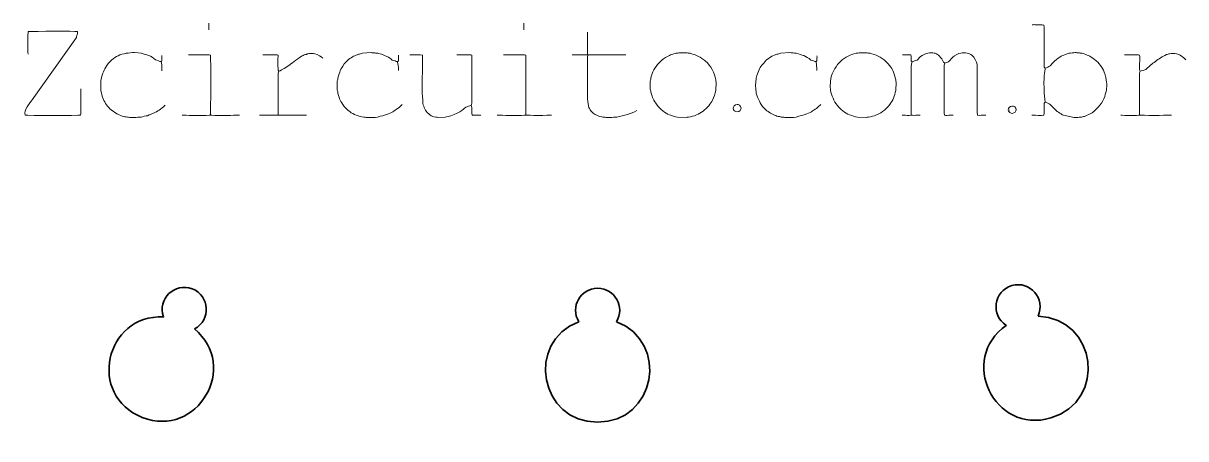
# Model space of a CAD drawing. Header units: millimetres. Extents: x -142 to 80, y -99 to 99.
# Drawn here: x -21.12 to 7.91, y 31.84 to 42.22 of the extents above; entities that cross this region are included whole.
import ezdxf

# ---------------------------------------------------------------- set-up
doc = ezdxf.new("R2010")
doc.units = ezdxf.units.MM
doc.header["$MEASUREMENT"] = 0
doc.layers.add('Layer 1', color=7, linetype='Continuous')

msp = doc.modelspace()

# ---------------------------------------------------------------- linework, layer by layer
at = {"layer": 'Layer 1', "color": 1, "lineweight": 20}
for points in [[(-16.4887, 42.0564), (-16.4887, 42.0564), (-16.4887, 42.2211), (-16.4887, 42.2211)], [(-8.6189, 42.0564), (-8.6189, 42.0564), (-8.6189, 42.2211), (-8.6189, 42.2211)], [(-14.7569, 39.9215), (-14.7569, 39.9215), (-14.0471, 39.9215), (-14.0471, 39.9215)], [(3.5207, 40.0464), (3.5207, 40.0464), (3.5094, 40.0464), (3.5094, 40.0464)], [(6.7572, 39.9271), (6.7168, 39.9115), (6.3598, 39.9215), (6.2859, 39.9215)]]:
    msp.add_open_spline(points, degree=3, dxfattribs=at)
for points, knots in [([(4.4008, 41.0968), (4.4008, 41.0968), (4.3895, 41.006), (4.3895, 41.006), (4.3895, 41.006), (4.3822, 40.9835), (4.3838, 40.9853), (4.3838, 40.9605), (4.3838, 40.9605), (4.3754, 40.9346), (4.3781, 40.9209), (4.3781, 40.8924), (4.3781, 40.8924), (4.3624, 40.8441), (4.3724, 40.5527), (4.3724, 40.4779), (4.3724, 40.4779), (4.3724, 40.4779), (4.4008, 40.2508), (4.4008, 40.2508), (4.4008, 40.2508), (4.4232, 40.2461), (4.5039, 40.2071), (4.5257, 40.194), (4.5257, 40.194), (4.5258, 40.194), (4.6195, 40.0805), (4.6961, 40.018), (4.6961, 40.018), (4.7367, 39.9905), (4.7915, 39.9606), (4.8267, 39.9328), (4.8267, 39.9328), (4.8267, 39.9328), (5.0822, 39.8704), (5.0822, 39.8704), (5.0822, 39.8704), (5.1213, 39.8577), (5.175, 39.8647), (5.2184, 39.8647), (5.2184, 39.8647), (5.2437, 39.8729), (5.2532, 39.8704), (5.2809, 39.8704), (5.2809, 39.8704), (5.3083, 39.8798), (5.3532, 39.8908), (5.3831, 39.8931), (5.3831, 39.8931), (5.4243, 39.9168), (5.4762, 39.9295), (5.5194, 39.954), (5.5194, 39.954), (5.6562, 40.0315), (5.8086, 40.1937), (5.8658, 40.3359), (5.8658, 40.3359), (5.8977, 40.4156), (5.9038, 40.4708), (5.9282, 40.546), (5.9282, 40.546), (5.9282, 40.546), (5.9282, 40.5971), (5.9282, 40.5971), (5.9282, 40.5971), (5.9424, 40.6408), (5.9339, 40.7022), (5.9339, 40.7504), (5.9339, 40.7504), (5.9207, 40.8338), (5.9152, 40.9034), (5.8756, 40.9946), (5.8756, 40.9946), (5.8119, 41.1414), (5.7534, 41.2189), (5.6329, 41.3182), (5.6329, 41.3182), (5.4915, 41.4138), (5.4787, 41.4203), (5.3207, 41.4716), (5.3207, 41.4716), (5.3207, 41.4716), (5.2923, 41.4716), (5.2923, 41.4716), (5.2923, 41.4716), (5.2781, 41.4761), (5.2666, 41.4783), (5.2525, 41.4829), (5.2525, 41.4829), (5.2525, 41.4829), (5.1901, 41.4829), (5.1901, 41.4829), (5.1901, 41.4829), (5.169, 41.4897), (5.1738, 41.4886), (5.1503, 41.4886), (5.1503, 41.4886), (5.0999, 41.4806), (5.0479, 41.4807), (4.997, 41.4716), (4.997, 41.4716), (4.841, 41.4176), (4.8227, 41.4153), (4.679, 41.3182), (4.679, 41.3182), (4.6202, 41.2697), (4.5209, 41.1543), (4.52, 41.1536), (4.52, 41.1536), (4.4902, 41.1357), (4.4335, 41.1099), (4.4008, 41.0968), (4.4008, 41.0968), (4.4008, 41.0968), (4.3724, 41.1252), (4.3724, 41.1252), (4.3724, 41.1252), (4.3724, 41.2526), (4.3839, 42.1314), (4.3667, 42.1756), (4.3667, 42.1756), (4.3275, 42.1909), (4.1964, 42.1813), (4.1453, 42.1813), (4.1453, 42.1813), (4.1208, 42.1887), (4.1357, 42.1887), (4.1112, 42.1813), (4.1112, 42.1813), (4.0811, 42.1863), (4.1016, 42.1863), (4.0715, 42.1813)], [0, 0, 0, 0, 0.0294117647058824, 0.0294117647058824, 0.0294117647058824, 0.0294117647058824, 0.0588235294117647, 0.0588235294117647, 0.0588235294117647, 0.0588235294117647, 0.0882352941176471, 0.0882352941176471, 0.0882352941176471, 0.0882352941176471, 0.1176470588235294, 0.1176470588235294, 0.1176470588235294, 0.1176470588235294, 0.1470588235294118, 0.1470588235294118, 0.1470588235294118, 0.1470588235294118, 0.1764705882352941, 0.1764705882352941, 0.1764705882352941, 0.1764705882352941, 0.2058823529411765, 0.2058823529411765, 0.2058823529411765, 0.2058823529411765, 0.2352941176470588, 0.2352941176470588, 0.2352941176470588, 0.2352941176470588, 0.2647058823529412, 0.2647058823529412, 0.2647058823529412, 0.2647058823529412, 0.2941176470588235, 0.2941176470588235, 0.2941176470588235, 0.2941176470588235, 0.3235294117647059, 0.3235294117647059, 0.3235294117647059, 0.3235294117647059, 0.3529411764705883, 0.3529411764705883, 0.3529411764705883, 0.3529411764705883, 0.3823529411764706, 0.3823529411764706, 0.3823529411764706, 0.3823529411764706, 0.4117647058823529, 0.4117647058823529, 0.4117647058823529, 0.4117647058823529, 0.4411764705882353, 0.4411764705882353, 0.4411764705882353, 0.4411764705882353, 0.4705882352941176, 0.4705882352941176, 0.4705882352941176, 0.4705882352941176, 0.5, 0.5, 0.5, 0.5, 0.5294117647058824, 0.5294117647058824, 0.5294117647058824, 0.5294117647058824, 0.5588235294117647, 0.5588235294117647, 0.5588235294117647, 0.5588235294117647, 0.5882352941176471, 0.5882352941176471, 0.5882352941176471, 0.5882352941176471, 0.6176470588235294, 0.6176470588235294, 0.6176470588235294, 0.6176470588235294, 0.6470588235294118, 0.6470588235294118, 0.6470588235294118, 0.6470588235294118, 0.6764705882352942, 0.6764705882352942, 0.6764705882352942, 0.6764705882352942, 0.7058823529411765, 0.7058823529411765, 0.7058823529411765, 0.7058823529411765, 0.7352941176470589, 0.7352941176470589, 0.7352941176470589, 0.7352941176470589, 0.7647058823529411, 0.7647058823529411, 0.7647058823529411, 0.7647058823529411, 0.7941176470588235, 0.7941176470588235, 0.7941176470588235, 0.7941176470588235, 0.8235294117647058, 0.8235294117647058, 0.8235294117647058, 0.8235294117647058, 0.8529411764705882, 0.8529411764705882, 0.8529411764705882, 0.8529411764705882, 0.8823529411764706, 0.8823529411764706, 0.8823529411764706, 0.8823529411764706, 0.9117647058823529, 0.9117647058823529, 0.9117647058823529, 0.9117647058823529, 0.9411764705882353, 0.9411764705882353, 0.9411764705882353, 0.9411764705882353, 1, 1, 1, 1]), ([(-19.6854, 40.5801), (-19.6854, 40.4899), (-19.6751, 39.9682), (-19.6911, 39.9271), (-19.6911, 39.9271), (-19.723, 39.9147), (-21.0446, 39.9147), (-21.0765, 39.9271), (-21.0765, 39.9271), (-21.1217, 40.0436), (-20.9594, 40.223), (-20.8986, 40.3076), (-20.8986, 40.3076), (-20.8986, 40.3076), (-19.7933, 41.8633), (-19.7933, 41.8633), (-19.7933, 41.8633), (-19.7914, 41.8882), (-19.7783, 41.9361), (-19.7706, 41.9599), (-19.7706, 41.9599), (-19.7706, 41.9599), (-19.7706, 42.011), (-19.7706, 42.011), (-19.7706, 42.011), (-19.8183, 42.0295), (-20.8516, 42.0166), (-20.997, 42.0166), (-20.997, 42.0166), (-21.0142, 41.9725), (-21.0027, 41.534), (-21.0027, 41.4488)], [0, 0, 0, 0, 0.1111111111111111, 0.1111111111111111, 0.1111111111111111, 0.1111111111111111, 0.2222222222222222, 0.2222222222222222, 0.2222222222222222, 0.2222222222222222, 0.3333333333333333, 0.3333333333333333, 0.3333333333333333, 0.3333333333333333, 0.4444444444444444, 0.4444444444444444, 0.4444444444444444, 0.4444444444444444, 0.5555555555555556, 0.5555555555555556, 0.5555555555555556, 0.5555555555555556, 0.6666666666666666, 0.6666666666666666, 0.6666666666666666, 0.6666666666666666, 0.7777777777777778, 0.7777777777777778, 0.7777777777777778, 0.7777777777777778, 1, 1, 1, 1]), ([(-7.4095, 41.4318), (-7.4095, 41.4318), (-7.0291, 41.4318), (-7.0291, 41.4318), (-7.0291, 41.4318), (-7.0291, 41.4318), (-7.0291, 41.9996), (-7.0291, 41.9996)], [0, 0, 0, 0, 0.3333333333333333, 0.3333333333333333, 0.3333333333333333, 0.3333333333333333, 1, 1, 1, 1]), ([(-17.5789, 40.177), (-17.6102, 40.1257), (-17.7659, 40.0226), (-17.8173, 39.9968), (-17.8173, 39.9968), (-17.8812, 39.9647), (-17.9693, 39.9403), (-18.0217, 39.9101), (-18.0217, 39.9101), (-18.0548, 39.9076), (-18.1431, 39.8864), (-18.175, 39.876), (-18.175, 39.876), (-18.175, 39.876), (-18.2602, 39.8704), (-18.2602, 39.8704), (-18.2602, 39.8704), (-18.3042, 39.8561), (-18.4064, 39.8647), (-18.4589, 39.8647), (-18.4589, 39.8647), (-18.4842, 39.8729), (-18.4937, 39.8704), (-18.5214, 39.8704), (-18.5214, 39.8704), (-18.5616, 39.8834), (-18.6102, 39.8887), (-18.652, 39.9007), (-18.652, 39.9007), (-18.6955, 39.9131), (-18.751, 39.9477), (-18.7883, 39.9555), (-18.7883, 39.9555), (-18.7883, 39.9555), (-18.9302, 40.0577), (-18.9302, 40.0577), (-18.9302, 40.0577), (-19.0106, 40.124), (-19.082, 40.2355), (-19.1247, 40.3303), (-19.1247, 40.3303), (-19.1473, 40.3806), (-19.1709, 40.477), (-19.1801, 40.5347), (-19.1801, 40.5347), (-19.1801, 40.5347), (-19.1857, 40.6482), (-19.1857, 40.6482), (-19.1857, 40.6482), (-19.1857, 40.6482), (-19.1857, 40.6823), (-19.1857, 40.6823), (-19.1857, 40.6823), (-19.1855, 40.6836), (-19.1865, 40.7524), (-19.1801, 40.7902), (-19.1801, 40.7902), (-19.1801, 40.7902), (-19.1687, 40.864), (-19.1687, 40.864), (-19.1687, 40.864), (-19.1131, 41.0354), (-19.1025, 41.062), (-18.9984, 41.216), (-18.9984, 41.216), (-18.9984, 41.216), (-18.9075, 41.3069), (-18.9075, 41.3069), (-18.9075, 41.3069), (-18.8641, 41.3362), (-18.8029, 41.3931), (-18.7542, 41.4034), (-18.7542, 41.4034), (-18.6992, 41.4438), (-18.6187, 41.4497), (-18.5555, 41.4716), (-18.5555, 41.4716), (-18.4821, 41.4782), (-18.4146, 41.4886), (-18.3397, 41.4886), (-18.3397, 41.4886), (-18.3397, 41.4886), (-18.2489, 41.4829), (-18.2489, 41.4829), (-18.2489, 41.4829), (-18.2489, 41.4829), (-18.175, 41.4716), (-18.175, 41.4716), (-18.175, 41.4716), (-18.0441, 41.4291), (-17.9272, 41.4144), (-17.8173, 41.3069), (-17.8173, 41.3069), (-17.7796, 41.2932), (-17.7147, 41.2678), (-17.6811, 41.2615), (-17.6811, 41.2615), (-17.6673, 41.2693), (-17.6716, 41.2653), (-17.6583, 41.2785), (-17.6583, 41.2785), (-17.6583, 41.2785), (-17.6583, 41.4148), (-17.6583, 41.4148)], [0, 0, 0, 0, 0.037037037037037, 0.037037037037037, 0.037037037037037, 0.037037037037037, 0.0740740740740741, 0.0740740740740741, 0.0740740740740741, 0.0740740740740741, 0.1111111111111111, 0.1111111111111111, 0.1111111111111111, 0.1111111111111111, 0.1481481481481481, 0.1481481481481481, 0.1481481481481481, 0.1481481481481481, 0.1851851851851852, 0.1851851851851852, 0.1851851851851852, 0.1851851851851852, 0.2222222222222222, 0.2222222222222222, 0.2222222222222222, 0.2222222222222222, 0.2592592592592592, 0.2592592592592592, 0.2592592592592592, 0.2592592592592592, 0.2962962962962963, 0.2962962962962963, 0.2962962962962963, 0.2962962962962963, 0.3333333333333333, 0.3333333333333333, 0.3333333333333333, 0.3333333333333333, 0.3703703703703703, 0.3703703703703703, 0.3703703703703703, 0.3703703703703703, 0.4074074074074074, 0.4074074074074074, 0.4074074074074074, 0.4074074074074074, 0.4444444444444444, 0.4444444444444444, 0.4444444444444444, 0.4444444444444444, 0.4814814814814815, 0.4814814814814815, 0.4814814814814815, 0.4814814814814815, 0.5185185185185185, 0.5185185185185185, 0.5185185185185185, 0.5185185185185185, 0.5555555555555556, 0.5555555555555556, 0.5555555555555556, 0.5555555555555556, 0.5925925925925926, 0.5925925925925926, 0.5925925925925926, 0.5925925925925926, 0.6296296296296297, 0.6296296296296297, 0.6296296296296297, 0.6296296296296297, 0.6666666666666666, 0.6666666666666666, 0.6666666666666666, 0.6666666666666666, 0.7037037037037037, 0.7037037037037037, 0.7037037037037037, 0.7037037037037037, 0.7407407407407407, 0.7407407407407407, 0.7407407407407407, 0.7407407407407407, 0.7777777777777778, 0.7777777777777778, 0.7777777777777778, 0.7777777777777778, 0.8148148148148148, 0.8148148148148148, 0.8148148148148148, 0.8148148148148148, 0.8518518518518519, 0.8518518518518519, 0.8518518518518519, 0.8518518518518519, 0.8888888888888888, 0.8888888888888888, 0.8888888888888888, 0.8888888888888888, 0.9259259259259259, 0.9259259259259259, 0.9259259259259259, 0.9259259259259259, 1, 1, 1, 1]), ([(-17.6583, 41.0343), (-17.6583, 41.0343), (-17.6583, 41.1422), (-17.6583, 41.1422), (-17.6583, 41.1422), (-17.6583, 41.1422), (-17.664, 41.182), (-17.664, 41.182), (-17.664, 41.182), (-17.664, 41.182), (-17.6811, 41.2615), (-17.6811, 41.2615)], [0, 0, 0, 0, 0.25, 0.25, 0.25, 0.25, 0.5, 0.5, 0.5, 0.5, 1, 1, 1, 1]), ([(-17.153, 39.9271), (-17.1318, 39.9271), (-17.1425, 39.9267), (-17.1303, 39.9215), (-17.1303, 39.9215), (-17.1092, 39.9283), (-17.114, 39.9271), (-17.0905, 39.9271), (-17.0905, 39.9271), (-17.0529, 39.9149), (-16.4808, 39.9149), (-16.4432, 39.9271), (-16.4432, 39.9271), (-16.4432, 40.0942), (-16.4315, 41.3812), (-16.4489, 41.4261), (-16.4489, 41.4261), (-16.4922, 41.4429), (-16.9115, 41.4318), (-16.994, 41.4318)], [0, 0, 0, 0, 0.1666666666666667, 0.1666666666666667, 0.1666666666666667, 0.1666666666666667, 0.3333333333333333, 0.3333333333333333, 0.3333333333333333, 0.3333333333333333, 0.5, 0.5, 0.5, 0.5, 0.6666666666666666, 0.6666666666666666, 0.6666666666666666, 0.6666666666666666, 1, 1, 1, 1]), ([(-13.644, 41.3523), (-13.6874, 41.3785), (-13.7554, 41.4464), (-13.837, 41.4602), (-13.837, 41.4602), (-13.8807, 41.4676), (-13.9664, 41.4671), (-14.0074, 41.4602), (-14.0074, 41.4602), (-14.0266, 41.4536), (-14.0289, 41.4537), (-14.0471, 41.4432), (-14.0471, 41.4432), (-14.0867, 41.4401), (-14.1207, 41.4194), (-14.155, 41.4034), (-14.155, 41.4034), (-14.2175, 41.3722), (-14.4042, 41.234), (-14.4673, 41.182), (-14.4673, 41.182), (-14.4673, 41.182), (-14.6089, 41.0876), (-14.6089, 41.0876), (-14.6089, 41.0876), (-14.6461, 41.0747), (-14.7018, 41.0302), (-14.7398, 41.023), (-14.7398, 41.023), (-14.7793, 41.0668), (-14.7569, 41.3509), (-14.7569, 41.4261), (-14.7569, 41.4261), (-14.7983, 41.4422), (-15.0706, 41.4318), (-15.1373, 41.4318)], [0, 0, 0, 0, 0.1, 0.1, 0.1, 0.1, 0.2, 0.2, 0.2, 0.2, 0.3, 0.3, 0.3, 0.3, 0.4, 0.4, 0.4, 0.4, 0.5, 0.5, 0.5, 0.5, 0.6, 0.6, 0.6, 0.6, 0.7, 0.7, 0.7, 0.7, 0.8, 0.8, 0.8, 0.8, 1, 1, 1, 1]), ([(-11.6567, 40.194), (-11.6567, 40.194), (-11.7362, 40.1145), (-11.7362, 40.1145), (-11.7362, 40.1145), (-11.8421, 40.0429), (-11.8858, 40.0081), (-12.003, 39.9571), (-12.003, 39.9571), (-12.1068, 39.9119), (-12.1769, 39.908), (-12.2756, 39.876), (-12.2756, 39.876), (-12.3263, 39.868), (-12.5125, 39.8582), (-12.5538, 39.8647), (-12.5538, 39.8647), (-12.579, 39.8729), (-12.5886, 39.8704), (-12.6163, 39.8704), (-12.6163, 39.8704), (-12.6838, 39.8922), (-12.7374, 39.8935), (-12.8093, 39.9234), (-12.8093, 39.9234), (-12.9139, 39.9669), (-13.0317, 40.0489), (-13.1046, 40.1372), (-13.1046, 40.1372), (-13.2112, 40.295), (-13.2125, 40.3031), (-13.2692, 40.4779), (-13.2692, 40.4779), (-13.2692, 40.4779), (-13.2692, 40.5063), (-13.2692, 40.5063), (-13.2692, 40.5063), (-13.2749, 40.5239), (-13.2749, 40.5341), (-13.2806, 40.5517), (-13.2806, 40.5517), (-13.2806, 40.5517), (-13.2863, 40.6937), (-13.2863, 40.6937), (-13.2863, 40.6937), (-13.2774, 40.7211), (-13.2806, 40.748), (-13.2806, 40.7788), (-13.2806, 40.7788), (-13.2749, 40.7965), (-13.2749, 40.8066), (-13.2692, 40.8243), (-13.2692, 40.8243), (-13.2692, 40.8243), (-13.2692, 40.8526), (-13.2692, 40.8526), (-13.2692, 40.8526), (-13.2132, 41.0256), (-13.2077, 41.0469), (-13.1046, 41.2047), (-13.1046, 41.2047), (-13.0458, 41.277), (-12.9548, 41.3546), (-12.8718, 41.3962), (-12.8718, 41.3962), (-12.8319, 41.4162), (-12.7874, 41.4287), (-12.7525, 41.4488), (-12.7525, 41.4488), (-12.7237, 41.4511), (-12.6772, 41.4628), (-12.6503, 41.4716), (-12.6503, 41.4716), (-12.6503, 41.4716), (-12.4346, 41.4886), (-12.4346, 41.4886), (-12.4346, 41.4886), (-12.4067, 41.4796), (-12.3753, 41.4829), (-12.3437, 41.4829), (-12.3437, 41.4829), (-12.3261, 41.4772), (-12.3159, 41.4773), (-12.2983, 41.4716), (-12.2983, 41.4716), (-12.2983, 41.4716), (-12.2699, 41.4716), (-12.2699, 41.4716), (-12.2699, 41.4716), (-12.2413, 41.4623), (-12.1802, 41.4454), (-12.1507, 41.4432), (-12.1507, 41.4432), (-12.0587, 41.3901), (-11.9993, 41.3869), (-11.9065, 41.3012), (-11.9065, 41.3012), (-11.8628, 41.293), (-11.8102, 41.2641), (-11.7759, 41.2615), (-11.7759, 41.2615), (-11.7567, 41.274), (-11.7662, 41.2647), (-11.7532, 41.2842), (-11.7532, 41.2842), (-11.7532, 41.2842), (-11.7532, 41.4204), (-11.7532, 41.4204)], [0, 0, 0, 0, 0.0357142857142857, 0.0357142857142857, 0.0357142857142857, 0.0357142857142857, 0.0714285714285714, 0.0714285714285714, 0.0714285714285714, 0.0714285714285714, 0.1071428571428571, 0.1071428571428571, 0.1071428571428571, 0.1071428571428571, 0.1428571428571428, 0.1428571428571428, 0.1428571428571428, 0.1428571428571428, 0.1785714285714286, 0.1785714285714286, 0.1785714285714286, 0.1785714285714286, 0.2142857142857143, 0.2142857142857143, 0.2142857142857143, 0.2142857142857143, 0.25, 0.25, 0.25, 0.25, 0.2857142857142857, 0.2857142857142857, 0.2857142857142857, 0.2857142857142857, 0.3214285714285715, 0.3214285714285715, 0.3214285714285715, 0.3214285714285715, 0.3571428571428572, 0.3571428571428572, 0.3571428571428572, 0.3571428571428572, 0.3928571428571428, 0.3928571428571428, 0.3928571428571428, 0.3928571428571428, 0.4285714285714285, 0.4285714285714285, 0.4285714285714285, 0.4285714285714285, 0.4642857142857143, 0.4642857142857143, 0.4642857142857143, 0.4642857142857143, 0.5, 0.5, 0.5, 0.5, 0.5357142857142857, 0.5357142857142857, 0.5357142857142857, 0.5357142857142857, 0.5714285714285714, 0.5714285714285714, 0.5714285714285714, 0.5714285714285714, 0.6071428571428571, 0.6071428571428571, 0.6071428571428571, 0.6071428571428571, 0.6428571428571429, 0.6428571428571429, 0.6428571428571429, 0.6428571428571429, 0.6785714285714286, 0.6785714285714286, 0.6785714285714286, 0.6785714285714286, 0.7142857142857143, 0.7142857142857143, 0.7142857142857143, 0.7142857142857143, 0.75, 0.75, 0.75, 0.75, 0.7857142857142857, 0.7857142857142857, 0.7857142857142857, 0.7857142857142857, 0.8214285714285714, 0.8214285714285714, 0.8214285714285714, 0.8214285714285714, 0.8571428571428571, 0.8571428571428571, 0.8571428571428571, 0.8571428571428571, 0.8928571428571429, 0.8928571428571429, 0.8928571428571429, 0.8928571428571429, 0.9285714285714286, 0.9285714285714286, 0.9285714285714286, 0.9285714285714286, 1, 1, 1, 1]), ([(-11.7532, 41.04), (-11.7532, 41.04), (-11.7532, 41.1309), (-11.7532, 41.1309), (-11.7532, 41.1309), (-11.7605, 41.1533), (-11.7589, 41.1516), (-11.7589, 41.1763), (-11.7589, 41.1763), (-11.7652, 41.1959), (-11.7743, 41.2402), (-11.7759, 41.2615)], [0, 0, 0, 0, 0.25, 0.25, 0.25, 0.25, 0.5, 0.5, 0.5, 0.5, 1, 1, 1, 1]), ([(-10.2939, 41.4318), (-10.228, 41.4318), (-9.9603, 41.4421), (-9.9192, 41.4261), (-9.9192, 41.4261), (-9.9192, 41.4261), (-9.9192, 40.2224), (-9.9192, 40.2224), (-9.9192, 40.2224), (-9.9258, 40.2034), (-9.9324, 40.1858), (-9.9362, 40.1656), (-9.9362, 40.1656), (-9.9815, 40.157), (-10.0215, 40.1344), (-10.0668, 40.1259), (-10.0668, 40.1259), (-10.0875, 40.1164), (-10.1977, 39.9885), (-10.4416, 39.9063), (-10.4416, 39.9063), (-10.4908, 39.8897), (-10.537, 39.8854), (-10.5835, 39.8704), (-10.5835, 39.8704), (-10.5835, 39.8704), (-10.7595, 39.8647), (-10.7595, 39.8647), (-10.7595, 39.8647), (-10.784, 39.8726), (-10.7895, 39.8704), (-10.8163, 39.8704), (-10.8163, 39.8704), (-10.8827, 39.8808), (-10.983, 39.9301), (-11.0321, 39.9896), (-11.0321, 39.9896), (-11.0994, 40.0712), (-11.1298, 40.1565), (-11.1456, 40.2565), (-11.1456, 40.2565), (-11.1456, 40.2565), (-11.1456, 40.3132), (-11.1456, 40.3132), (-11.1456, 40.3132), (-11.1669, 40.3789), (-11.1513, 41.2769), (-11.1513, 41.4261), (-11.1513, 41.4261), (-11.1937, 41.4426), (-11.4022, 41.4318), (-11.4636, 41.4318)], [0, 0, 0, 0, 0.0714285714285714, 0.0714285714285714, 0.0714285714285714, 0.0714285714285714, 0.1428571428571428, 0.1428571428571428, 0.1428571428571428, 0.1428571428571428, 0.2142857142857143, 0.2142857142857143, 0.2142857142857143, 0.2142857142857143, 0.2857142857142857, 0.2857142857142857, 0.2857142857142857, 0.2857142857142857, 0.3571428571428572, 0.3571428571428572, 0.3571428571428572, 0.3571428571428572, 0.4285714285714285, 0.4285714285714285, 0.4285714285714285, 0.4285714285714285, 0.5, 0.5, 0.5, 0.5, 0.5714285714285714, 0.5714285714285714, 0.5714285714285714, 0.5714285714285714, 0.6428571428571429, 0.6428571428571429, 0.6428571428571429, 0.6428571428571429, 0.7142857142857143, 0.7142857142857143, 0.7142857142857143, 0.7142857142857143, 0.7857142857142857, 0.7857142857142857, 0.7857142857142857, 0.7857142857142857, 0.8571428571428571, 0.8571428571428571, 0.8571428571428571, 0.8571428571428571, 1, 1, 1, 1]), ([(-7.9319, 39.9271), (-7.9661, 39.916), (-8.5446, 39.9159), (-8.5735, 39.9271), (-8.5735, 39.9271), (-8.5735, 39.9271), (-8.5735, 41.4261), (-8.5735, 41.4261), (-8.5735, 41.4261), (-8.617, 41.443), (-9.0411, 41.4318), (-9.1243, 41.4318)], [0, 0, 0, 0, 0.25, 0.25, 0.25, 0.25, 0.5, 0.5, 0.5, 0.5, 1, 1, 1, 1]), ([(-5.8026, 40.0407), (-5.8857, 39.9963), (-5.9399, 39.9721), (-6.0297, 39.9423), (-6.0297, 39.9423), (-6.0297, 39.9423), (-6.2966, 39.876), (-6.2966, 39.876), (-6.2966, 39.876), (-6.2966, 39.876), (-6.3818, 39.8704), (-6.3818, 39.8704), (-6.3818, 39.8704), (-6.4241, 39.8566), (-6.5188, 39.8647), (-6.5691, 39.8647), (-6.5691, 39.8647), (-6.5944, 39.8729), (-6.6039, 39.8704), (-6.6316, 39.8704), (-6.6316, 39.8704), (-6.6457, 39.8749), (-6.6572, 39.8771), (-6.6714, 39.8817), (-6.6714, 39.8817), (-6.7453, 39.8833), (-6.8275, 39.9335), (-6.8871, 39.9726), (-6.8871, 39.9726), (-6.8871, 39.9726), (-6.9439, 40.0293), (-6.9439, 40.0293), (-6.9439, 40.0293), (-6.9695, 40.0685), (-7.0026, 40.1059), (-7.0064, 40.1543), (-7.0064, 40.1543), (-7.0064, 40.1543), (-7.0234, 40.2678), (-7.0234, 40.2678), (-7.0234, 40.2678), (-7.0372, 40.3103), (-7.0359, 41.3995), (-7.0234, 41.4318), (-7.0234, 41.4318), (-7.0234, 41.4318), (-6.0695, 41.4318), (-6.0695, 41.4318)], [0, 0, 0, 0, 0.0769230769230769, 0.0769230769230769, 0.0769230769230769, 0.0769230769230769, 0.1538461538461539, 0.1538461538461539, 0.1538461538461539, 0.1538461538461539, 0.2307692307692308, 0.2307692307692308, 0.2307692307692308, 0.2307692307692308, 0.3076923076923077, 0.3076923076923077, 0.3076923076923077, 0.3076923076923077, 0.3846153846153846, 0.3846153846153846, 0.3846153846153846, 0.3846153846153846, 0.4615384615384616, 0.4615384615384616, 0.4615384615384616, 0.4615384615384616, 0.5384615384615384, 0.5384615384615384, 0.5384615384615384, 0.5384615384615384, 0.6153846153846154, 0.6153846153846154, 0.6153846153846154, 0.6153846153846154, 0.6923076923076923, 0.6923076923076923, 0.6923076923076923, 0.6923076923076923, 0.7692307692307693, 0.7692307692307693, 0.7692307692307693, 0.7692307692307693, 0.8461538461538461, 0.8461538461538461, 0.8461538461538461, 0.8461538461538461, 1, 1, 1, 1]), ([(-4.7465, 41.4829), (-4.7951, 41.4672), (-4.8079, 41.4735), (-4.8203, 41.4716), (-4.8203, 41.4716), (-4.8488, 41.4623), (-4.8991, 41.4454), (-4.9282, 41.4432), (-4.9282, 41.4432), (-4.9591, 41.4253), (-5.0103, 41.404), (-5.0474, 41.3848), (-5.0474, 41.3848), (-5.0962, 41.3596), (-5.1221, 41.337), (-5.1667, 41.3069), (-5.1667, 41.3069), (-5.1667, 41.3069), (-5.2859, 41.1877), (-5.2859, 41.1877), (-5.2859, 41.1877), (-5.3345, 41.1158), (-5.3591, 41.0815), (-5.3995, 41.006), (-5.3995, 41.006), (-5.4231, 40.9551), (-5.4324, 40.9051), (-5.4506, 40.8526), (-5.4506, 40.8526), (-5.4506, 40.8526), (-5.4506, 40.8243), (-5.4506, 40.8243), (-5.4506, 40.8243), (-5.4563, 40.8066), (-5.4562, 40.7965), (-5.4619, 40.7788), (-5.4619, 40.7788), (-5.4619, 40.7788), (-5.4619, 40.7107), (-5.4619, 40.7107), (-5.4619, 40.7107), (-5.4699, 40.6862), (-5.4676, 40.6807), (-5.4676, 40.6539), (-5.4676, 40.6539), (-5.4589, 40.627), (-5.4619, 40.6045), (-5.4619, 40.5744), (-5.4619, 40.5744), (-5.4562, 40.5568), (-5.4563, 40.5466), (-5.4506, 40.529), (-5.4506, 40.529), (-5.4506, 40.529), (-5.4506, 40.5006), (-5.4506, 40.5006), (-5.4506, 40.5006), (-5.3982, 40.3391), (-5.3899, 40.3167), (-5.2916, 40.1713), (-5.2916, 40.1713), (-5.2138, 40.077), (-5.0967, 39.978), (-4.985, 39.9328), (-4.985, 39.9328), (-4.9043, 39.9001), (-4.8567, 39.895), (-4.7806, 39.8704), (-4.7806, 39.8704), (-4.7806, 39.8704), (-4.5705, 39.8647), (-4.5705, 39.8647), (-4.5705, 39.8647), (-4.5452, 39.8729), (-4.5357, 39.8704), (-4.508, 39.8704), (-4.508, 39.8704), (-4.4368, 39.8935), (-4.385, 39.8976), (-4.3093, 39.929), (-4.3093, 39.929), (-4.2042, 39.9727), (-4.0788, 40.0666), (-4.0027, 40.1599), (-4.0027, 40.1599), (-3.9683, 40.2108), (-3.9355, 40.2471), (-3.9061, 40.3019), (-3.9061, 40.3019), (-3.8775, 40.3593), (-3.8367, 40.4766), (-3.8267, 40.5404), (-3.8267, 40.5404), (-3.8267, 40.5404), (-3.821, 40.7504), (-3.821, 40.7504), (-3.821, 40.7504), (-3.8289, 40.7749), (-3.8267, 40.7805), (-3.8267, 40.8072), (-3.8267, 40.8072), (-3.8535, 40.9773), (-3.9477, 41.1619), (-4.0822, 41.2728), (-4.0822, 41.2728), (-4.1, 41.2849), (-4.1056, 41.2906), (-4.1219, 41.3069), (-4.1219, 41.3069), (-4.2821, 41.4151), (-4.292, 41.4144), (-4.4683, 41.4716), (-4.4683, 41.4716), (-4.4683, 41.4716), (-4.4967, 41.4716), (-4.4967, 41.4716), (-4.4967, 41.4716), (-4.5143, 41.4773), (-4.5245, 41.4772), (-4.5421, 41.4829), (-4.5421, 41.4829), (-4.5773, 41.4885), (-4.703, 41.4829), (-4.7465, 41.4829)], [0, 0, 0, 0, 0.03125, 0.03125, 0.03125, 0.03125, 0.0625, 0.0625, 0.0625, 0.0625, 0.09375, 0.09375, 0.09375, 0.09375, 0.125, 0.125, 0.125, 0.125, 0.15625, 0.15625, 0.15625, 0.15625, 0.1875, 0.1875, 0.1875, 0.1875, 0.21875, 0.21875, 0.21875, 0.21875, 0.25, 0.25, 0.25, 0.25, 0.28125, 0.28125, 0.28125, 0.28125, 0.3125, 0.3125, 0.3125, 0.3125, 0.34375, 0.34375, 0.34375, 0.34375, 0.375, 0.375, 0.375, 0.375, 0.40625, 0.40625, 0.40625, 0.40625, 0.4375, 0.4375, 0.4375, 0.4375, 0.46875, 0.46875, 0.46875, 0.46875, 0.5, 0.5, 0.5, 0.5, 0.53125, 0.53125, 0.53125, 0.53125, 0.5625, 0.5625, 0.5625, 0.5625, 0.59375, 0.59375, 0.59375, 0.59375, 0.625, 0.625, 0.625, 0.625, 0.65625, 0.65625, 0.65625, 0.65625, 0.6875, 0.6875, 0.6875, 0.6875, 0.71875, 0.71875, 0.71875, 0.71875, 0.75, 0.75, 0.75, 0.75, 0.78125, 0.78125, 0.78125, 0.78125, 0.8125, 0.8125, 0.8125, 0.8125, 0.84375, 0.84375, 0.84375, 0.84375, 0.875, 0.875, 0.875, 0.875, 0.90625, 0.90625, 0.90625, 0.90625, 0.9375, 0.9375, 0.9375, 0.9375, 1, 1, 1, 1]), ([(-1.2034, 40.194), (-1.2034, 40.194), (-1.2772, 40.1202), (-1.2772, 40.1202), (-1.2772, 40.1202), (-1.3815, 40.0497), (-1.4316, 40.0041), (-1.5498, 39.9569), (-1.5498, 39.9569), (-1.6539, 39.9153), (-1.7243, 39.9078), (-1.8223, 39.876), (-1.8223, 39.876), (-1.873, 39.868), (-2.0593, 39.8582), (-2.1005, 39.8647), (-2.1005, 39.8647), (-2.1258, 39.8729), (-2.1353, 39.8704), (-2.163, 39.8704), (-2.163, 39.8704), (-2.1914, 39.8796), (-2.269, 39.8964), (-2.2993, 39.8987), (-2.2993, 39.8987), (-2.3349, 39.9193), (-2.3832, 39.9335), (-2.4242, 39.954), (-2.4242, 39.954), (-2.4762, 39.9799), (-2.502, 40.0032), (-2.5491, 40.035), (-2.5491, 40.035), (-2.5491, 40.035), (-2.657, 40.1429), (-2.657, 40.1429), (-2.657, 40.1429), (-2.7611, 40.297), (-2.7611, 40.3086), (-2.816, 40.4779), (-2.816, 40.4779), (-2.816, 40.4779), (-2.816, 40.5006), (-2.816, 40.5006), (-2.816, 40.5006), (-2.8217, 40.5182), (-2.8216, 40.5284), (-2.8273, 40.546), (-2.8273, 40.546), (-2.8273, 40.546), (-2.833, 40.6993), (-2.833, 40.6993), (-2.833, 40.6993), (-2.8241, 40.7268), (-2.8273, 40.7536), (-2.8273, 40.7845), (-2.8273, 40.7845), (-2.8216, 40.8022), (-2.8217, 40.8123), (-2.816, 40.8299), (-2.816, 40.8299), (-2.816, 40.8299), (-2.816, 40.8526), (-2.816, 40.8526), (-2.816, 40.8526), (-2.8054, 40.9195), (-2.738, 41.0813), (-2.7024, 41.1365), (-2.7024, 41.1365), (-2.6828, 41.167), (-2.5968, 41.2703), (-2.5661, 41.2955), (-2.5661, 41.2955), (-2.5661, 41.2955), (-2.4242, 41.3977), (-2.4242, 41.3977), (-2.4242, 41.3977), (-2.406, 41.4016), (-2.3168, 41.4387), (-2.2993, 41.4488), (-2.2993, 41.4488), (-2.2731, 41.4509), (-2.227, 41.4631), (-2.2027, 41.4716), (-2.2027, 41.4716), (-2.2027, 41.4716), (-1.9813, 41.4886), (-1.9813, 41.4886), (-1.9813, 41.4886), (-1.9278, 41.4801), (-1.9023, 41.4841), (-1.8621, 41.4772), (-1.8621, 41.4772), (-1.8396, 41.47), (-1.8414, 41.4716), (-1.8166, 41.4716), (-1.8166, 41.4716), (-1.673, 41.425), (-1.5763, 41.4148), (-1.4532, 41.3012), (-1.4532, 41.3012), (-1.4131, 41.2936), (-1.3569, 41.2641), (-1.3226, 41.2615), (-1.3226, 41.2615), (-1.3035, 41.274), (-1.313, 41.2647), (-1.2999, 41.2842), (-1.2999, 41.2842), (-1.2999, 41.3105), (-1.2966, 41.3234), (-1.3056, 41.3466), (-1.3056, 41.3466), (-1.2977, 41.3711), (-1.2961, 41.379), (-1.3056, 41.4034)], [0, 0, 0, 0, 0.0333333333333333, 0.0333333333333333, 0.0333333333333333, 0.0333333333333333, 0.0666666666666667, 0.0666666666666667, 0.0666666666666667, 0.0666666666666667, 0.1, 0.1, 0.1, 0.1, 0.1333333333333333, 0.1333333333333333, 0.1333333333333333, 0.1333333333333333, 0.1666666666666667, 0.1666666666666667, 0.1666666666666667, 0.1666666666666667, 0.2, 0.2, 0.2, 0.2, 0.2333333333333333, 0.2333333333333333, 0.2333333333333333, 0.2333333333333333, 0.2666666666666667, 0.2666666666666667, 0.2666666666666667, 0.2666666666666667, 0.3, 0.3, 0.3, 0.3, 0.3333333333333333, 0.3333333333333333, 0.3333333333333333, 0.3333333333333333, 0.3666666666666666, 0.3666666666666666, 0.3666666666666666, 0.3666666666666666, 0.4, 0.4, 0.4, 0.4, 0.4333333333333333, 0.4333333333333333, 0.4333333333333333, 0.4333333333333333, 0.4666666666666667, 0.4666666666666667, 0.4666666666666667, 0.4666666666666667, 0.5, 0.5, 0.5, 0.5, 0.5333333333333333, 0.5333333333333333, 0.5333333333333333, 0.5333333333333333, 0.5666666666666667, 0.5666666666666667, 0.5666666666666667, 0.5666666666666667, 0.6, 0.6, 0.6, 0.6, 0.6333333333333333, 0.6333333333333333, 0.6333333333333333, 0.6333333333333333, 0.6666666666666666, 0.6666666666666666, 0.6666666666666666, 0.6666666666666666, 0.7, 0.7, 0.7, 0.7, 0.7333333333333333, 0.7333333333333333, 0.7333333333333333, 0.7333333333333333, 0.7666666666666667, 0.7666666666666667, 0.7666666666666667, 0.7666666666666667, 0.8, 0.8, 0.8, 0.8, 0.8333333333333334, 0.8333333333333334, 0.8333333333333334, 0.8333333333333334, 0.8666666666666667, 0.8666666666666667, 0.8666666666666667, 0.8666666666666667, 0.9, 0.9, 0.9, 0.9, 0.9333333333333333, 0.9333333333333333, 0.9333333333333333, 0.9333333333333333, 1, 1, 1, 1]), ([(-1.3056, 41.04), (-1.2975, 41.0609), (-1.2999, 41.0558), (-1.2999, 41.0798), (-1.2999, 41.0798), (-1.2999, 41.0798), (-1.3226, 41.2615), (-1.3226, 41.2615)], [0, 0, 0, 0, 0.3333333333333333, 0.3333333333333333, 0.3333333333333333, 0.3333333333333333, 1, 1, 1, 1]), ([(-0.2495, 41.4829), (-0.2981, 41.4672), (-0.3109, 41.4735), (-0.3233, 41.4716), (-0.3233, 41.4716), (-0.4964, 41.4154), (-0.5125, 41.4131), (-0.6697, 41.3069), (-0.6697, 41.3069), (-0.6697, 41.3069), (-0.7889, 41.1877), (-0.7889, 41.1877), (-0.7889, 41.1877), (-0.8947, 41.0312), (-0.8943, 41.0238), (-0.9536, 40.8526), (-0.9536, 40.8526), (-0.9536, 40.8526), (-0.9706, 40.6539), (-0.9706, 40.6539), (-0.9706, 40.6539), (-0.9706, 40.6539), (-0.9593, 40.5404), (-0.9593, 40.5404), (-0.9593, 40.5404), (-0.9396, 40.4243), (-0.8715, 40.2646), (-0.7946, 40.1713), (-0.7946, 40.1713), (-0.7164, 40.0766), (-0.6005, 39.9784), (-0.488, 39.9328), (-0.488, 39.9328), (-0.4073, 39.9001), (-0.3597, 39.895), (-0.2836, 39.8704), (-0.2836, 39.8704), (-0.2836, 39.8704), (-0.0735, 39.8647), (-0.0735, 39.8647), (-0.0735, 39.8647), (-0.0482, 39.8729), (-0.0387, 39.8704), (-0.011, 39.8704), (-0.011, 39.8704), (0.0639, 39.8946), (0.1077, 39.8976), (0.1877, 39.9309), (0.1877, 39.9309), (0.2811, 39.9697), (0.3047, 39.9968), (0.3864, 40.052), (0.3864, 40.052), (0.4733, 40.1237), (0.5706, 40.2481), (0.6116, 40.3473), (0.6116, 40.3473), (0.6414, 40.4191), (0.648, 40.4713), (0.6703, 40.5404), (0.6703, 40.5404), (0.6703, 40.5404), (0.676, 40.7448), (0.676, 40.7448), (0.676, 40.7448), (0.6678, 40.77), (0.6703, 40.7796), (0.6703, 40.8072), (0.6703, 40.8072), (0.6479, 40.8765), (0.6431, 40.9267), (0.6136, 41.0003), (0.6136, 41.0003), (0.5666, 41.1173), (0.473, 41.2261), (0.3751, 41.3069), (0.3751, 41.3069), (0.3187, 41.3534), (0.2453, 41.3985), (0.1764, 41.4261), (0.1764, 41.4261), (0.1249, 41.4468), (0.08, 41.4549), (0.0287, 41.4716), (0.0287, 41.4716), (0.0287, 41.4716), (0.0003, 41.4716), (0.0003, 41.4716), (0.0003, 41.4716), (-0.0173, 41.4773), (-0.0275, 41.4772), (-0.0451, 41.4829), (-0.0451, 41.4829), (-0.0803, 41.4885), (-0.206, 41.4829), (-0.2495, 41.4829)], [0, 0, 0, 0, 0.04, 0.04, 0.04, 0.04, 0.08, 0.08, 0.08, 0.08, 0.12, 0.12, 0.12, 0.12, 0.16, 0.16, 0.16, 0.16, 0.2, 0.2, 0.2, 0.2, 0.24, 0.24, 0.24, 0.24, 0.28, 0.28, 0.28, 0.28, 0.32, 0.32, 0.32, 0.32, 0.36, 0.36, 0.36, 0.36, 0.4, 0.4, 0.4, 0.4, 0.44, 0.44, 0.44, 0.44, 0.48, 0.48, 0.48, 0.48, 0.52, 0.52, 0.52, 0.52, 0.56, 0.56, 0.56, 0.56, 0.6, 0.6, 0.6, 0.6, 0.64, 0.64, 0.64, 0.64, 0.68, 0.68, 0.68, 0.68, 0.72, 0.72, 0.72, 0.72, 0.76, 0.76, 0.76, 0.76, 0.8, 0.8, 0.8, 0.8, 0.84, 0.84, 0.84, 0.84, 0.88, 0.88, 0.88, 0.88, 0.92, 0.92, 0.92, 0.92, 1, 1, 1, 1]), ([(2.9188, 39.9271), (2.9056, 39.9242), (2.9217, 39.9179), (2.8961, 39.9271), (2.8961, 39.9271), (2.8739, 39.9201), (2.8956, 39.9187), (2.8677, 39.9271), (2.8677, 39.9271), (2.8571, 39.9286), (2.7587, 39.9077), (2.7088, 39.9271), (2.7088, 39.9271), (2.6832, 39.9929), (2.7156, 41.0724), (2.6974, 41.1877), (2.6974, 41.1877), (2.6843, 41.2708), (2.6366, 41.3637), (2.5668, 41.4204), (2.5668, 41.4204), (2.5358, 41.4457), (2.4864, 41.4707), (2.4476, 41.4772), (2.4476, 41.4772), (2.4084, 41.4838), (2.336, 41.4843), (2.2943, 41.4772), (2.2943, 41.4772), (2.2377, 41.4677), (2.1432, 41.4143), (2.0955, 41.375), (2.0955, 41.375), (2.0955, 41.375), (1.982, 41.2558), (1.982, 41.2558), (1.982, 41.2558), (1.951, 41.2451), (1.9221, 41.2324), (1.8911, 41.2217), (1.8911, 41.2217), (1.8327, 41.2789), (1.8756, 41.2186), (1.8343, 41.3012), (1.8343, 41.3012), (1.8131, 41.3438), (1.769, 41.3974), (1.7321, 41.4261), (1.7321, 41.4261), (1.7036, 41.4484), (1.6609, 41.4711), (1.6243, 41.4772), (1.6243, 41.4772), (1.585, 41.4838), (1.5127, 41.4843), (1.471, 41.4772), (1.471, 41.4772), (1.4188, 41.4685), (1.3298, 41.4199), (1.2892, 41.3864), (1.2892, 41.3864), (1.2892, 41.3864), (1.1984, 41.3012), (1.1984, 41.3012), (1.1984, 41.3012), (1.1665, 41.2945), (1.1095, 41.2699), (1.0792, 41.2558), (1.0792, 41.2558), (1.0792, 41.2558), (1.0508, 41.2842), (1.0508, 41.2842), (1.0508, 41.2842), (1.0508, 41.3292), (1.0606, 41.3918), (1.0451, 41.4318), (1.0451, 41.4318), (1.0451, 41.4318), (0.835, 41.4318), (0.835, 41.4318)], [0, 0, 0, 0, 0.0476190476190476, 0.0476190476190476, 0.0476190476190476, 0.0476190476190476, 0.0952380952380952, 0.0952380952380952, 0.0952380952380952, 0.0952380952380952, 0.1428571428571428, 0.1428571428571428, 0.1428571428571428, 0.1428571428571428, 0.1904761904761905, 0.1904761904761905, 0.1904761904761905, 0.1904761904761905, 0.2380952380952381, 0.2380952380952381, 0.2380952380952381, 0.2380952380952381, 0.2857142857142857, 0.2857142857142857, 0.2857142857142857, 0.2857142857142857, 0.3333333333333333, 0.3333333333333333, 0.3333333333333333, 0.3333333333333333, 0.3809523809523809, 0.3809523809523809, 0.3809523809523809, 0.3809523809523809, 0.4285714285714285, 0.4285714285714285, 0.4285714285714285, 0.4285714285714285, 0.4761904761904762, 0.4761904761904762, 0.4761904761904762, 0.4761904761904762, 0.5238095238095238, 0.5238095238095238, 0.5238095238095238, 0.5238095238095238, 0.5714285714285714, 0.5714285714285714, 0.5714285714285714, 0.5714285714285714, 0.6190476190476191, 0.6190476190476191, 0.6190476190476191, 0.6190476190476191, 0.6666666666666666, 0.6666666666666666, 0.6666666666666666, 0.6666666666666666, 0.7142857142857143, 0.7142857142857143, 0.7142857142857143, 0.7142857142857143, 0.7619047619047619, 0.7619047619047619, 0.7619047619047619, 0.7619047619047619, 0.8095238095238095, 0.8095238095238095, 0.8095238095238095, 0.8095238095238095, 0.8571428571428571, 0.8571428571428571, 0.8571428571428571, 0.8571428571428571, 0.9047619047619048, 0.9047619047619048, 0.9047619047619048, 0.9047619047619048, 1, 1, 1, 1]), ([(1.2779, 39.9271), (1.2539, 39.9271), (1.259, 39.9295), (1.2381, 39.9215), (1.2381, 39.9215), (1.2171, 39.9283), (1.2219, 39.9271), (1.1984, 39.9271), (1.1984, 39.9271), (1.1673, 39.917), (1.0814, 39.9153), (1.0508, 39.9271), (1.0508, 39.9271), (1.0508, 39.9271), (1.0508, 41.1536), (1.0508, 41.1536), (1.0508, 41.1536), (1.0616, 41.187), (1.0659, 41.2234), (1.0792, 41.2558)], [0, 0, 0, 0, 0.1666666666666667, 0.1666666666666667, 0.1666666666666667, 0.1666666666666667, 0.3333333333333333, 0.3333333333333333, 0.3333333333333333, 0.3333333333333333, 0.5, 0.5, 0.5, 0.5, 0.6666666666666666, 0.6666666666666666, 0.6666666666666666, 0.6666666666666666, 1, 1, 1, 1]), ([(7.9098, 41.3069), (7.8498, 41.367), (7.7604, 41.447), (7.677, 41.4602), (7.677, 41.4602), (7.6318, 41.4673), (7.5539, 41.4681), (7.5067, 41.4602), (7.5067, 41.4602), (7.4825, 41.4518), (7.4532, 41.4395), (7.4272, 41.4375), (7.4272, 41.4375), (7.377, 41.4085), (7.3328, 41.3936), (7.2796, 41.358), (7.2796, 41.358), (7.1907, 41.2987), (7.1107, 41.2374), (7.0297, 41.1706), (7.0297, 41.1706), (7.0297, 41.1706), (6.9162, 41.0684), (6.9162, 41.0684), (6.9162, 41.0684), (6.886, 41.0563), (6.799, 41.0253), (6.7685, 41.023), (6.7685, 41.023), (6.7277, 41.0804), (6.7828, 41.3456), (6.7515, 41.4261), (6.7515, 41.4261), (6.7104, 41.4421), (6.4427, 41.4318), (6.3768, 41.4318)], [0, 0, 0, 0, 0.1, 0.1, 0.1, 0.1, 0.2, 0.2, 0.2, 0.2, 0.3, 0.3, 0.3, 0.3, 0.4, 0.4, 0.4, 0.4, 0.5, 0.5, 0.5, 0.5, 0.6, 0.6, 0.6, 0.6, 0.7, 0.7, 0.7, 0.7, 0.8, 0.8, 0.8, 0.8, 1, 1, 1, 1]), ([(-15.2225, 39.9215), (-15.2225, 39.9215), (-14.7569, 39.9215), (-14.7569, 39.9215), (-14.7569, 39.9215), (-14.7569, 39.9215), (-14.7569, 40.9719), (-14.7569, 40.9719), (-14.7569, 40.9719), (-14.7489, 40.9918), (-14.744, 41.0009), (-14.7398, 41.023)], [0, 0, 0, 0, 0.25, 0.25, 0.25, 0.25, 0.5, 0.5, 0.5, 0.5, 1, 1, 1, 1]), ([(2.1012, 39.9271), (2.0772, 39.9271), (2.0823, 39.9295), (2.0615, 39.9215), (2.0615, 39.9215), (2.0404, 39.9283), (2.0452, 39.9271), (2.0217, 39.9271), (2.0217, 39.9271), (1.988, 39.9162), (1.9189, 39.9141), (1.8854, 39.9271), (1.8854, 39.9271), (1.8694, 39.9685), (1.8798, 41.0337), (1.8798, 41.1763), (1.8798, 41.1763), (1.8847, 41.1916), (1.8881, 41.2055), (1.8911, 41.2217)], [0, 0, 0, 0, 0.1666666666666667, 0.1666666666666667, 0.1666666666666667, 0.1666666666666667, 0.3333333333333333, 0.3333333333333333, 0.3333333333333333, 0.3333333333333333, 0.5, 0.5, 0.5, 0.5, 0.6666666666666666, 0.6666666666666666, 0.6666666666666666, 0.6666666666666666, 1, 1, 1, 1]), ([(7.5578, 39.9271), (7.5338, 39.9271), (7.5389, 39.9295), (7.5181, 39.9215), (7.5181, 39.9215), (7.497, 39.9283), (7.5018, 39.9271), (7.4783, 39.9271), (7.4783, 39.9271), (7.4428, 39.9156), (6.7866, 39.9157), (6.7572, 39.9271), (6.7572, 39.9271), (6.7572, 39.9271), (6.7572, 40.9832), (6.7572, 40.9832), (6.7572, 40.9832), (6.7624, 40.9982), (6.7655, 41.0069), (6.7685, 41.023)], [0, 0, 0, 0, 0.1666666666666667, 0.1666666666666667, 0.1666666666666667, 0.1666666666666667, 0.3333333333333333, 0.3333333333333333, 0.3333333333333333, 0.3333333333333333, 0.5, 0.5, 0.5, 0.5, 0.6666666666666666, 0.6666666666666666, 0.6666666666666666, 0.6666666666666666, 1, 1, 1, 1]), ([(-9.6921, 39.9271), (-9.6921, 39.9271), (-9.7205, 39.9271), (-9.7205, 39.9271), (-9.7205, 39.9271), (-9.7205, 39.9271), (-9.7545, 39.9271), (-9.7545, 39.9271), (-9.7545, 39.9271), (-9.7545, 39.9271), (-9.9135, 39.9271), (-9.9135, 39.9271), (-9.9135, 39.9271), (-9.9393, 39.9937), (-9.8866, 40.1106), (-9.9362, 40.1656)], [0, 0, 0, 0, 0.2, 0.2, 0.2, 0.2, 0.4, 0.4, 0.4, 0.4, 0.6, 0.6, 0.6, 0.6, 1, 1, 1, 1]), ([(-3.1955, 40.1011), (-3.1955, 40.1626), (-3.2618, 40.1933), (-3.2949, 40.1933), (-3.2949, 40.1933), (-3.3611, 40.1933), (-3.3943, 40.1318), (-3.3943, 40.1011), (-3.3943, 40.1011), (-3.3943, 40.0396), (-3.328, 40.0088), (-3.2949, 40.0088), (-3.2949, 40.0088), (-3.2287, 40.0088), (-3.1955, 40.0703), (-3.1955, 40.1011)], [0, 0, 0, 0, 0.2, 0.2, 0.2, 0.2, 0.4, 0.4, 0.4, 0.4, 0.6, 0.6, 0.6, 0.6, 1, 1, 1, 1]), ([(3.6749, 40.0608), (3.6749, 40.1223), (3.6087, 40.1531), (3.5755, 40.1531), (3.5755, 40.1531), (3.5093, 40.1531), (3.4762, 40.0916), (3.4762, 40.0608), (3.4762, 40.0608), (3.4762, 39.9993), (3.5424, 39.9686), (3.5755, 39.9686), (3.5755, 39.9686), (3.6418, 39.9686), (3.6749, 40.0301), (3.6749, 40.0608)], [0, 0, 0, 0, 0.2, 0.2, 0.2, 0.2, 0.4, 0.4, 0.4, 0.4, 0.6, 0.6, 0.6, 0.6, 1, 1, 1, 1]), ([(4.0658, 39.9271), (4.0658, 39.9271), (4.0885, 39.9271), (4.0885, 39.9271), (4.0885, 39.9271), (4.113, 39.9197), (4.0981, 39.9197), (4.1226, 39.9271), (4.1226, 39.9271), (4.1251, 39.9275), (4.3107, 39.9054), (4.3667, 39.9271), (4.3667, 39.9271), (4.3827, 39.9683), (4.3724, 40.1634), (4.3724, 40.2224), (4.3724, 40.2224), (4.3724, 40.2224), (4.4008, 40.2508), (4.4008, 40.2508)], [0, 0, 0, 0, 0.1666666666666667, 0.1666666666666667, 0.1666666666666667, 0.1666666666666667, 0.3333333333333333, 0.3333333333333333, 0.3333333333333333, 0.3333333333333333, 0.5, 0.5, 0.5, 0.5, 0.6666666666666666, 0.6666666666666666, 0.6666666666666666, 0.6666666666666666, 1, 1, 1, 1]), ([(-16.4432, 39.9271), (-16.403, 39.9115), (-15.9058, 39.9215), (-15.8187, 39.9215), (-15.8187, 39.9215), (-15.7922, 39.93), (-15.7883, 39.93), (-15.7619, 39.9215), (-15.7619, 39.9215), (-15.741, 39.9295), (-15.7461, 39.9271), (-15.7221, 39.9271)], [0, 0, 0, 0, 0.25, 0.25, 0.25, 0.25, 0.5, 0.5, 0.5, 0.5, 1, 1, 1, 1]), ([(-8.5735, 39.9271), (-8.6139, 39.9114), (-9.116, 39.9215), (-9.2038, 39.9215), (-9.2038, 39.9215), (-9.2302, 39.93), (-9.2341, 39.93), (-9.2605, 39.9215), (-9.2605, 39.9215), (-9.2769, 39.9285), (-9.2626, 39.9255), (-9.2832, 39.9271)], [0, 0, 0, 0, 0.25, 0.25, 0.25, 0.25, 0.5, 0.5, 0.5, 0.5, 1, 1, 1, 1]), ([(1.0508, 39.9271), (0.9997, 39.9073), (0.8965, 39.9286), (0.8861, 39.9271), (0.8861, 39.9271), (0.8616, 39.9197), (0.8766, 39.9197), (0.852, 39.9271), (0.852, 39.9271), (0.852, 39.9271), (0.8293, 39.9271), (0.8293, 39.9271)], [0, 0, 0, 0, 0.25, 0.25, 0.25, 0.25, 0.5, 0.5, 0.5, 0.5, 1, 1, 1, 1])]:
    msp.add_open_spline(points, degree=3, knots=knots, dxfattribs=at)
at = {"layer": 'Layer 1', "color": 5, "lineweight": 35}
for points, knots in [([(-16.8463, 34.5846), (-16.4266, 34.8028), (-16.4599, 35.4139), (-16.9008, 35.5853), (-16.9008, 35.5853), (-17.3417, 35.7567), (-17.7789, 35.3284), (-17.6167, 34.8839), (-17.6167, 34.8839), (-19.0885, 34.9534), (-19.5222, 32.9074), (-18.1488, 32.3737), (-18.1488, 32.3737), (-16.7754, 31.84), (-15.7138, 33.6421), (-16.8463, 34.5846)], [0, 0, 0, 0, 0.2, 0.2, 0.2, 0.2, 0.4, 0.4, 0.4, 0.4, 0.6, 0.6, 0.6, 0.6, 1, 1, 1, 1]), ([(4.2216, 34.9065), (4.4209, 35.3355), (4.0216, 35.7994), (3.5677, 35.6659), (3.5677, 35.6659), (3.1139, 35.5326), (3.029, 34.9264), (3.4287, 34.6734), (3.4287, 34.6734), (2.2204, 33.8302), (3.1256, 31.9447), (4.5393, 32.3601), (4.5393, 32.3601), (5.9529, 32.7756), (5.694, 34.8511), (4.2216, 34.9065)], [0, 0, 0, 0, 0.2, 0.2, 0.2, 0.2, 0.4, 0.4, 0.4, 0.4, 0.6, 0.6, 0.6, 0.6, 1, 1, 1, 1]), ([(-6.3075, 34.7649), (-6.0855, 35.1314), (-6.3494, 35.5998), (-6.7778, 35.5998), (-6.7778, 35.5998), (-7.2064, 35.5998), (-7.4703, 35.1314), (-7.2483, 34.7649)], [0, 0, 0, 0, 0.3333333333333333, 0.3333333333333333, 0.3333333333333333, 0.3333333333333333, 1, 1, 1, 1]), ([(-7.2483, 34.7649), (-8.5896, 34.2442), (-8.2167, 32.253), (-6.7778, 32.253), (-6.7778, 32.253), (-5.3391, 32.253), (-4.9662, 34.2442), (-6.3075, 34.7649)], [0, 0, 0, 0, 0.3333333333333333, 0.3333333333333333, 0.3333333333333333, 0.3333333333333333, 1, 1, 1, 1])]:
    msp.add_open_spline(points, degree=3, knots=knots, dxfattribs=at)

doc.saveas('drawing.dxf')
